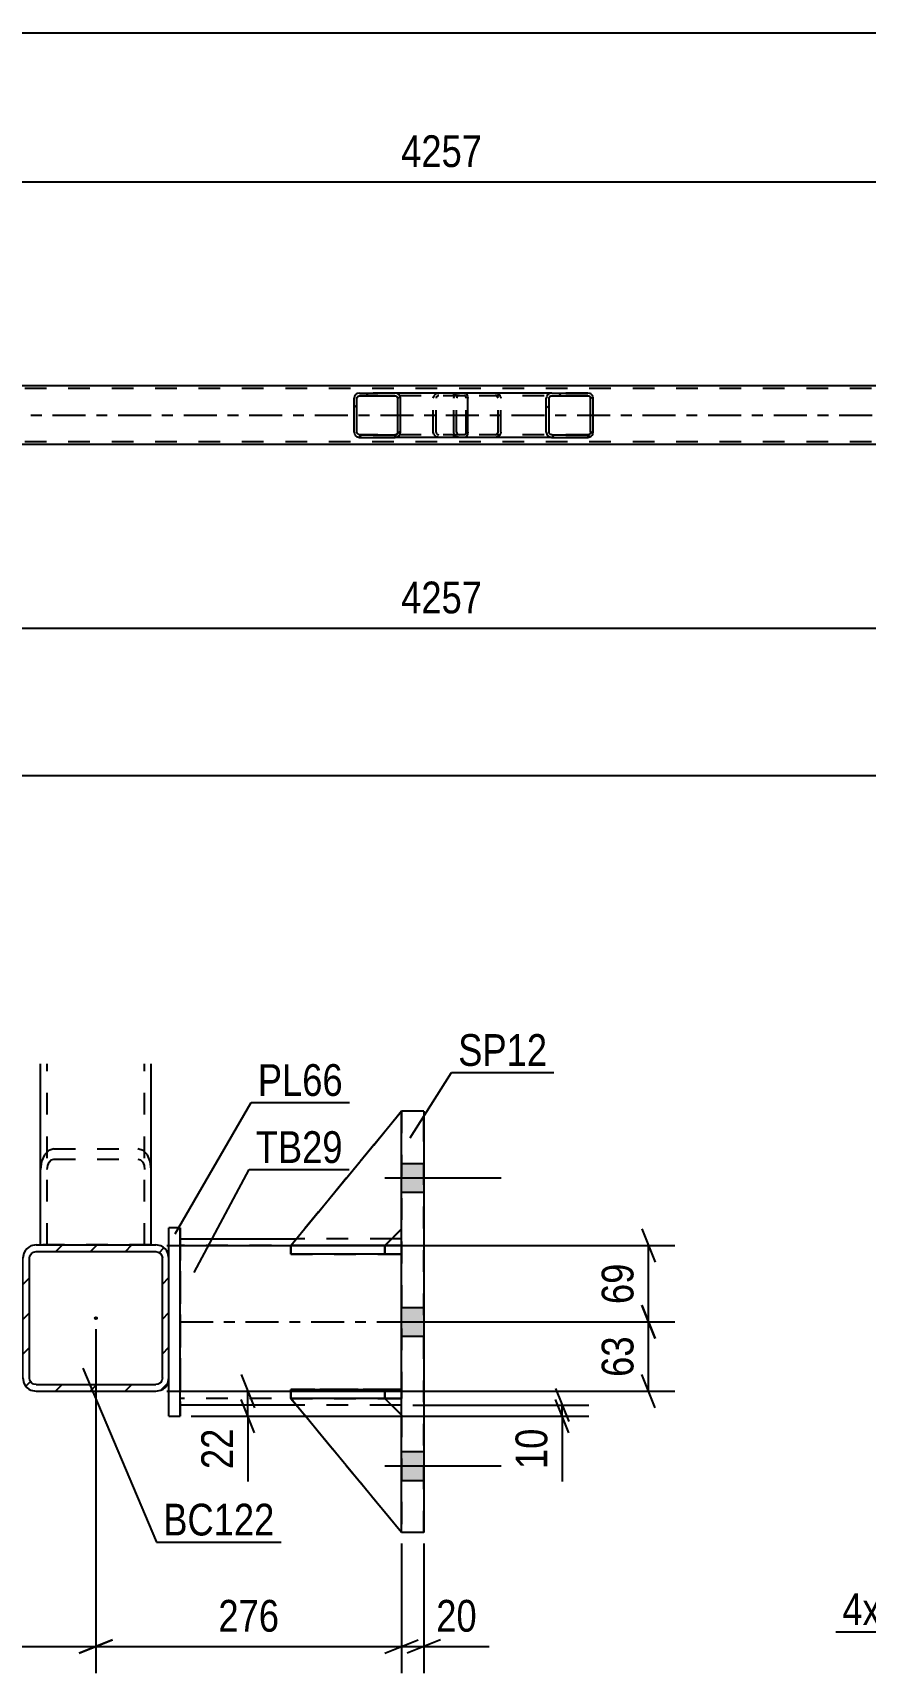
# Model space of a CAD drawing. Header units: millimetres. Extents: x 0 to 841, y 0 to 594.
# Drawn here: x 202.6 to 277.7, y 114.7 to 262.7 of the extents above; entities that cross this region are included whole.
import ezdxf

# ---------------------------------------------------------------- set-up
doc = ezdxf.new("R2010")
doc.units = ezdxf.units.MM
doc.linetypes.add('DXK_LINE_DOT2', pattern=[3.9198, 1.9599, -1.9599])
doc.linetypes.add('DXK_LINE_DOT3', pattern=[5.9187, 2.979, -0.9799, 0.9799, -0.9799])
doc.styles.add('Arial Narrow', font='ARIALN.TTF', dxfattribs={"height": 0.2})

# ---------------------------------------------------------------- blocks, each defined once
blk = doc.blocks.new('Part-247343161-26518 - 4010')
at = {"linetype": 'Continuous'}
h = blk.add_hatch(dxfattribs=at)
h.set_pattern_fill('', scale=0.7, style=0, pattern_type=0)
h.set_pattern_definition([(45, (253.1644, 229.9036), (-1.57154, 1.57154), [])])
h.paths.add_polyline_path([(253.2, 229.72), (253.16, 229.9), (253.05, 230.06), (252.89, 230.16), (252.69, 230.2), (249.46, 230.2), (249.26, 230.16), (249.1, 230.06), (248.99, 229.9), (248.95, 229.72), (248.95, 226.68), (248.99, 226.5), (249.1, 226.34), (249.26, 226.24), (249.46, 226.2), (252.69, 226.2), (252.89, 226.24), (253.05, 226.34), (253.16, 226.5), (253.2, 226.68)])
h.paths.add_polyline_path([(252.93, 226.59), (252.87, 226.51), (252.79, 226.46), (252.69, 226.44), (249.46, 226.44), (249.36, 226.46), (249.28, 226.51), (249.22, 226.59), (249.2, 226.68), (249.2, 229.72), (249.22, 229.81), (249.28, 229.89), (249.36, 229.94), (249.46, 229.96), (252.69, 229.96), (252.79, 229.94), (252.87, 229.89), (252.93, 229.81), (252.95, 229.72), (252.95, 226.68)])
at = {"color": 7, "linetype": 'DXK_LINE_DOT2'}
for p, q in [((240.6, 229.72), (240.64, 229.9)), ((240.6, 226.68), (240.6, 229.72)), ((240.87, 229.81), (240.85, 229.72)), ((240.85, 226.68), (240.85, 229.72)), ((240.93, 229.89), (240.87, 229.81)), ((240.91, 230.16), (241.11, 230.2)), ((241.01, 229.94), (240.93, 229.89)), ((241.11, 229.96), (241.01, 229.94)), ((241.59, 230.2), (241.11, 230.2)), ((252.69, 229.96), (241.11, 229.96)), ((244.34, 230.2), (244.54, 230.16)), ((244.44, 229.94), (244.34, 229.96)), ((244.52, 229.89), (244.44, 229.94)), ((244.58, 229.81), (244.52, 229.89)), ((244.6, 229.72), (244.58, 229.81)), ((244.6, 226.68), (244.6, 229.72)), ((244.82, 229.9), (244.85, 229.72)), ((244.85, 226.68), (244.85, 229.72)), ((252.69, 230.2), (249.46, 230.2)), ((240.64, 226.5), (240.6, 226.68)), ((240.85, 226.68), (240.87, 226.59)), ((240.87, 226.59), (240.93, 226.51)), ((240.93, 226.51), (241.01, 226.46)), ((241.01, 226.46), (241.11, 226.44)), ((244.34, 226.44), (244.44, 226.46)), ((244.44, 226.46), (244.52, 226.51)), ((244.52, 226.51), (244.58, 226.59)), ((244.58, 226.59), (244.6, 226.68)), ((244.85, 226.68), (244.82, 226.5)), ((241.11, 226.2), (240.91, 226.24)), ((252.69, 226.44), (241.11, 226.44)), ((241.59, 226.2), (241.11, 226.2)), ((244.54, 226.24), (244.34, 226.2)), ((252.69, 226.2), (249.46, 226.2))]:
    blk.add_line(p, q, dxfattribs=at)
at = {"color": 2, "linetype": 'Continuous'}
for p, q in [((249.46, 230.2), (241.59, 230.2)), ((248.99, 229.9), (248.95, 229.72)), ((248.95, 226.68), (248.95, 229.72)), ((249.2, 229.72), (249.22, 229.81)), ((249.2, 226.68), (249.2, 229.72)), ((249.22, 229.81), (249.28, 229.89)), ((249.46, 230.2), (249.26, 230.16)), ((249.28, 229.89), (249.36, 229.94)), ((249.36, 229.94), (249.46, 229.96)), ((249.46, 230.2), (252.69, 230.2)), ((249.46, 229.96), (252.69, 229.96)), ((252.89, 230.16), (252.69, 230.2)), ((252.69, 229.96), (252.79, 229.94)), ((252.79, 229.94), (252.87, 229.89)), ((252.87, 229.89), (252.93, 229.81)), ((252.93, 229.81), (252.95, 229.72)), ((252.95, 226.68), (252.95, 229.72)), ((253.2, 229.72), (253.16, 229.9)), ((253.2, 226.68), (253.2, 229.72)), ((248.95, 226.68), (248.99, 226.5)), ((249.22, 226.59), (249.2, 226.68)), ((249.28, 226.51), (249.22, 226.59)), ((249.36, 226.46), (249.28, 226.51)), ((249.46, 226.44), (249.36, 226.46)), ((252.79, 226.46), (252.69, 226.44)), ((252.87, 226.51), (252.79, 226.46)), ((252.93, 226.59), (252.87, 226.51)), ((252.95, 226.68), (252.93, 226.59)), ((253.16, 226.5), (253.2, 226.68)), ((249.46, 226.2), (241.59, 226.2)), ((249.26, 226.24), (249.46, 226.2)), ((249.46, 226.44), (252.69, 226.44)), ((249.46, 226.2), (252.69, 226.2)), ((252.69, 226.2), (252.89, 226.24))]:
    blk.add_line(p, q, dxfattribs=at)
at = {"color": 7, "linetype": 'DXK_LINE_DOT2'}
for centre, start, end in [((241.09, 229.7), 110.7583, 155.68), ((244.36, 229.7), 24.32, 69.2417), ((241.09, 226.7), 204.32, 249.2417), ((244.36, 226.7), 290.7583, 335.68)]:
    blk.add_arc(centre, 0.496, start, end, dxfattribs=at)
at = {"color": 2, "linetype": 'Continuous'}
for centre, start, end in [((249.44, 229.7), 110.7583, 155.68), ((252.71, 229.7), 24.32, 69.2417), ((249.44, 226.7), 204.32, 249.2417), ((252.71, 226.7), 290.7583, 335.68)]:
    blk.add_arc(centre, 0.496, start, end, dxfattribs=at)
blk = doc.blocks.new('Part-247343161-26525 - 4010')
at = {"linetype": 'Continuous'}
h = blk.add_hatch(dxfattribs=at)
h.set_pattern_fill('', scale=0.7, style=0, pattern_type=0)
h.set_pattern_definition([(45, (235.7536, 229.9036), (-1.57154, 1.57154), [])])
h.paths.add_polyline_path([(235.79, 229.72), (235.75, 229.9), (235.64, 230.06), (235.48, 230.16), (235.29, 230.2), (232.1, 230.2), (231.91, 230.16), (231.75, 230.06), (231.64, 229.9), (231.6, 229.72), (231.6, 226.68), (231.64, 226.5), (231.75, 226.34), (231.91, 226.24), (232.1, 226.2), (235.29, 226.2), (235.48, 226.24), (235.64, 226.34), (235.75, 226.5), (235.79, 226.68)])
h.paths.add_polyline_path([(235.52, 226.59), (235.47, 226.51), (235.39, 226.46), (235.29, 226.44), (232.1, 226.44), (232.01, 226.46), (231.93, 226.51), (231.87, 226.59), (231.85, 226.68), (231.85, 229.72), (231.87, 229.81), (231.93, 229.89), (232.01, 229.94), (232.1, 229.96), (235.29, 229.96), (235.39, 229.94), (235.47, 229.89), (235.52, 229.81), (235.54, 229.72), (235.54, 226.68)])
at = {"color": 2, "linetype": 'Continuous'}
for p, q in [((231.64, 229.9), (231.6, 229.72)), ((231.6, 226.68), (231.6, 229.72)), ((231.85, 229.72), (231.87, 229.81)), ((231.85, 226.68), (231.85, 229.72)), ((231.87, 229.81), (231.93, 229.89)), ((232.1, 230.2), (231.91, 230.16)), ((231.93, 229.89), (232.01, 229.94)), ((232.01, 229.94), (232.1, 229.96)), ((232.1, 230.2), (235.29, 230.2)), ((232.1, 229.96), (235.29, 229.96)), ((241.59, 230.2), (235.29, 230.2)), ((235.48, 230.16), (235.29, 230.2)), ((235.29, 229.96), (235.39, 229.94)), ((235.39, 229.94), (235.47, 229.89)), ((235.47, 229.89), (235.52, 229.81)), ((235.52, 229.81), (235.54, 229.72)), ((235.54, 226.68), (235.54, 229.72)), ((235.79, 229.72), (235.75, 229.9)), ((235.79, 226.68), (235.79, 229.72)), ((241.59, 230.2), (241.69, 230.16)), ((241.69, 230.16), (241.78, 230.06)), ((241.78, 230.06), (241.84, 229.9)), ((241.84, 229.9), (241.86, 229.72)), ((241.86, 226.68), (241.86, 229.72)), ((231.6, 226.68), (231.64, 226.5)), ((231.87, 226.59), (231.85, 226.68)), ((231.93, 226.51), (231.87, 226.59)), ((232.01, 226.46), (231.93, 226.51)), ((232.1, 226.44), (232.01, 226.46)), ((235.39, 226.46), (235.29, 226.44)), ((235.47, 226.51), (235.39, 226.46)), ((235.52, 226.59), (235.47, 226.51)), ((235.54, 226.68), (235.52, 226.59)), ((235.75, 226.5), (235.79, 226.68)), ((241.84, 226.5), (241.78, 226.34)), ((241.86, 226.68), (241.84, 226.5)), ((231.91, 226.24), (232.1, 226.2)), ((232.1, 226.44), (235.29, 226.44)), ((232.1, 226.2), (235.29, 226.2)), ((235.29, 226.2), (235.48, 226.24)), ((241.59, 226.2), (235.29, 226.2)), ((241.69, 226.24), (241.59, 226.2)), ((241.78, 226.34), (241.69, 226.24))]:
    blk.add_line(p, q, dxfattribs=at)
at = {"color": 7, "linetype": 'DXK_LINE_DOT2'}
for p, q in [((235.29, 230.2), (232.1, 230.2)), ((241.59, 229.96), (232.1, 229.96)), ((238.75, 229.72), (238.79, 229.9)), ((238.75, 226.68), (238.75, 229.72)), ((239.02, 229.81), (239, 229.72)), ((239, 226.68), (239, 229.72)), ((239.08, 229.89), (239.02, 229.81)), ((239.06, 230.16), (239.26, 230.2)), ((239.16, 229.94), (239.08, 229.89)), ((239.26, 229.96), (239.16, 229.94)), ((240.6, 229.96), (240.6, 230.2)), ((241.64, 229.94), (241.59, 229.96)), ((241.69, 229.89), (241.64, 229.94)), ((241.71, 229.81), (241.69, 229.89)), ((241.72, 229.72), (241.71, 229.81)), ((241.72, 226.68), (241.72, 229.72)), ((238.79, 226.5), (238.75, 226.68)), ((239, 226.68), (239.02, 226.59)), ((239.02, 226.59), (239.08, 226.51)), ((239.08, 226.51), (239.1, 226.5)), ((239.1, 226.5), (239.16, 226.46)), ((239.16, 226.46), (239.26, 226.44)), ((241.59, 226.44), (241.64, 226.46)), ((241.64, 226.46), (241.69, 226.51)), ((241.69, 226.51), (241.71, 226.59)), ((241.71, 226.59), (241.72, 226.68)), ((241.59, 226.44), (232.1, 226.44)), ((235.29, 226.2), (232.1, 226.2)), ((239.26, 226.2), (239.06, 226.24)), ((240.6, 226.2), (240.6, 226.44))]:
    blk.add_line(p, q, dxfattribs=at)
at = {"color": 2, "linetype": 'Continuous'}
for centre, start, end in [((232.09, 229.7), 111.1941, 156.1506), ((235.3, 229.7), 23.8494, 68.8059), ((232.09, 226.7), 203.8494, 248.8059), ((235.3, 226.7), 291.1941, 336.1506)]:
    blk.add_arc(centre, 0.492, start, end, dxfattribs=at)
at = {"color": 7, "linetype": 'DXK_LINE_DOT2'}
for centre, start, end in [((239.24, 229.7), 111.1941, 156.1506), ((239.24, 226.7), 203.8494, 248.8059)]:
    blk.add_arc(centre, 0.492, start, end, dxfattribs=at)
blk = doc.blocks.new('Part-247343161-26634 - 4010')
at = {"color": 7, "linetype": 'DXK_LINE_DOT2'}
for p, q in [((721.25, 230.6), (62.33, 230.6)), ((721.25, 225.8), (62.33, 225.8))]:
    blk.add_line(p, q, dxfattribs=at)
at = {"color": 2, "linetype": 'Continuous'}
for p, q in [((323.84, 230.84), (159.57, 230.84)), ((579.25, 225.56), (62.33, 225.56))]:
    blk.add_line(p, q, dxfattribs=at)
at = {"color": 7, "linetype": 'DXK_LINE_DOT3'}
blk.add_line((62.33, 228.2), (721.25, 228.2), dxfattribs=at)
blk = doc.blocks.new('Part-247343161-48254 - 48227')
at = {"color": 2, "linetype": 'Continuous'}
for p, q in [((225.89, 139.48), (225.89, 139.48)), ((234.39, 139.48), (225.89, 139.48)), ((235.89, 127.39), (225.89, 139.48)), ((234.39, 139.48), (234.39, 139.48)), ((234.39, 139.48), (235.89, 137.98))]:
    blk.add_line(p, q, dxfattribs=at)
at = {"color": 7, "linetype": 'DXK_LINE_DOT2'}
for p, q in [((225.89, 139.48), (234.39, 139.48)), ((235.89, 127.39), (225.89, 139.48)), ((234.39, 139.48), (235.89, 137.98)), ((235.89, 137.98), (235.89, 127.39))]:
    blk.add_line(p, q, dxfattribs=at)
blk = doc.blocks.new('Part-247343161-48230 - 48227')
at = {"color": 7, "linetype": 'DXK_LINE_DOT2'}
for p, q in [((203.29, 153.33), (203.29, 169.66)), ((203.89, 153.33), (203.89, 169.66)), ((212.69, 153.33), (212.69, 169.66)), ((213.29, 153.33), (213.29, 169.66)), ((203.64, 161.46), (203.38, 160.85)), ((204.03, 161.86), (203.64, 161.46)), ((204.49, 162), (204.03, 161.86)), ((204.49, 162), (212.09, 162)), ((212.55, 161.86), (212.09, 162)), ((212.94, 161.46), (212.55, 161.86)), ((213.2, 160.85), (212.94, 161.46)), ((203.38, 160.85), (203.29, 160.14)), ((203.89, 160.14), (203.94, 160.5)), ((203.94, 160.5), (204.07, 160.8)), ((204.07, 160.8), (204.26, 161)), ((204.26, 161), (204.49, 161.07)), ((204.49, 161.07), (212.09, 161.07)), ((212.09, 161.07), (212.32, 161)), ((212.32, 161), (212.52, 160.8)), ((212.52, 160.8), (212.65, 160.5)), ((212.65, 160.5), (212.69, 160.14)), ((213.29, 160.14), (213.2, 160.85)), ((203.29, 153.33), (213.29, 153.33))]:
    blk.add_line(p, q, dxfattribs=at)
blk = doc.blocks.new('Part-247343161-48231 - 48227')
at = {"color": 2, "linetype": 'Continuous'}
for p, q in [((203.29, 153.33), (203.29, 169.66)), ((213.29, 153.33), (213.29, 169.66))]:
    blk.add_line(p, q, dxfattribs=at)
at = {"color": 7, "linetype": 'DXK_LINE_DOT2'}
for p, q in [((203.89, 153.33), (203.89, 169.66)), ((212.69, 153.33), (212.69, 169.66)), ((213.29, 153.33), (203.29, 153.33))]:
    blk.add_line(p, q, dxfattribs=at)
blk = doc.blocks.new('Part-247343161-48249 - 48227')
at = {"color": 2, "linetype": 'Continuous'}
for p, q in [((215.89, 153.89), (226.39, 153.89)), ((235.89, 153.89), (235, 153.89)), ((226.38, 138.89), (215.89, 138.89)), ((235.89, 138.89), (234.98, 138.89))]:
    blk.add_line(p, q, dxfattribs=at)
at = {"color": 7, "linetype": 'DXK_LINE_DOT2'}
for p, q in [((215.89, 153.89), (215.89, 153.89)), ((215.89, 153.89), (215.89, 138.89)), ((215.89, 138.89), (215.89, 153.89)), ((215.89, 153.89), (215.89, 153.89)), ((215.89, 153.29), (215.89, 153.29)), ((235.89, 153.29), (215.89, 153.29)), ((235, 153.89), (226.39, 153.89)), ((235.89, 138.89), (235.89, 153.89)), ((235.89, 138.89), (235.89, 153.89)), ((215.89, 139.49), (215.89, 139.49)), ((235.89, 139.49), (215.89, 139.49)), ((215.89, 138.89), (215.89, 138.89)), ((215.89, 138.89), (215.89, 138.89)), ((234.98, 138.89), (226.38, 138.89))]:
    blk.add_line(p, q, dxfattribs=at)
at = {"color": 7, "linetype": 'DXK_LINE_DOT3'}
blk.add_line((215.89, 146.39), (235.89, 146.39), dxfattribs=at)
blk = doc.blocks.new('Part-247343161-48250 - 48227')
at = {"color": 2, "linetype": 'Continuous'}
for p, q in [((215.89, 154.89), (214.89, 154.89)), ((214.89, 152.14), (214.89, 154.89)), ((215.89, 137.89), (215.89, 154.89)), ((214.89, 137.89), (214.89, 141.32)), ((214.89, 137.89), (215.89, 137.89))]:
    blk.add_line(p, q, dxfattribs=at)
at = {"color": 7, "linetype": 'DXK_LINE_DOT2'}
for p, q in [((214.89, 137.89), (214.89, 154.89)), ((215.89, 154.89), (215.89, 137.89)), ((214.89, 141.32), (214.89, 152.14))]:
    blk.add_line(p, q, dxfattribs=at)
blk = doc.blocks.new('Part-247343161-48253 - 48227')
at = {"color": 7, "linetype": 'DXK_LINE_DOT2'}
for p, q in [((225.89, 139.48), (234.39, 139.48)), ((235.89, 127.39), (225.89, 139.48)), ((225.89, 139.48), (225.89, 139.48)), ((234.39, 139.48), (225.89, 139.48)), ((225.89, 139.48), (235.89, 127.39)), ((234.39, 139.48), (235.89, 137.98)), ((234.39, 139.48), (234.39, 139.48)), ((235.89, 137.98), (234.39, 139.48)), ((235.89, 137.98), (235.89, 127.39))]:
    blk.add_line(p, q, dxfattribs=at)
blk = doc.blocks.new('Part-247343161-48255 - 48227')
at = {"color": 7, "linetype": 'DXK_LINE_DOT2'}
for p, q in [((235.89, 165.39), (225.89, 153.28)), ((225.89, 153.28), (235.89, 165.39)), ((235.89, 154.78), (235.89, 165.39)), ((234.39, 153.28), (235.89, 154.78)), ((234.39, 153.28), (235.89, 154.78)), ((225.89, 153.28), (234.39, 153.28)), ((225.89, 153.28), (225.89, 153.28)), ((234.39, 153.28), (225.89, 153.28)), ((234.39, 153.28), (234.39, 153.28))]:
    blk.add_line(p, q, dxfattribs=at)
blk = doc.blocks.new('Part-247343161-48256 - 48227')
at = {"color": 2, "linetype": 'Continuous'}
for p, q in [((225.89, 153.28), (235.89, 165.39)), ((235.89, 165.39), (235.89, 165.39)), ((234.4, 153.29), (235.89, 154.78)), ((227.14, 153.28), (225.89, 153.28)), ((225.89, 153.28), (225.89, 153.28))]:
    blk.add_line(p, q, dxfattribs=at)
at = {"color": 7, "linetype": 'DXK_LINE_DOT2'}
for p, q in [((235.89, 165.39), (225.89, 153.28)), ((235.89, 165.39), (235.89, 165.39)), ((235.89, 154.78), (235.89, 165.39)), ((234.39, 153.28), (235.89, 154.78)), ((234.39, 153.28), (225.89, 153.28)), ((234.39, 153.28), (227.14, 153.28)), ((234.39, 153.28), (234.4, 153.29)), ((234.39, 153.28), (234.39, 153.28))]:
    blk.add_line(p, q, dxfattribs=at)
blk = doc.blocks.new('Part-247343161-48257 - 48227')
at = {"color": 7, "linetype": 'DXK_LINE_DOT2'}
for p, q in [((225.89, 139.49), (225.89, 140.29)), ((225.89, 140.29), (234.39, 140.29)), ((235.89, 140.29), (225.89, 140.29)), ((234.39, 139.49), (225.89, 139.49)), ((225.89, 139.49), (235.89, 139.49)), ((234.39, 139.49), (234.39, 140.29)), ((234.39, 140.29), (235.89, 140.29)), ((235.89, 139.49), (234.39, 139.49)), ((235.89, 139.49), (235.89, 140.29)), ((235.89, 139.49), (235.89, 140.29)), ((235.89, 140.29), (235.89, 140.29)), ((235.89, 139.49), (235.89, 139.49))]:
    blk.add_line(p, q, dxfattribs=at)
blk = doc.blocks.new('Part-247343161-48258 - 48227')
at = {"color": 7, "linetype": 'DXK_LINE_DOT2'}
for p, q in [((225.89, 152.49), (225.89, 153.29)), ((225.89, 153.29), (234.39, 153.29)), ((235.89, 153.29), (225.89, 153.29)), ((234.39, 152.49), (225.89, 152.49)), ((225.89, 152.49), (235.89, 152.49)), ((234.39, 152.49), (234.39, 153.29)), ((234.39, 153.29), (235.89, 153.29)), ((235.89, 152.49), (234.39, 152.49)), ((235.89, 152.49), (235.89, 153.29)), ((235.89, 152.49), (235.89, 153.29)), ((235.89, 153.29), (235.89, 153.29)), ((235.89, 152.49), (235.89, 152.49))]:
    blk.add_line(p, q, dxfattribs=at)
blk = doc.blocks.new('Part-247343161-48259 - 48227')
at = {"color": 2, "linetype": 'Continuous'}
for p, q in [((225.89, 140.29), (235.89, 140.29)), ((225.89, 140.29), (225.89, 139.49)), ((235.89, 139.49), (225.89, 139.49)), ((235.89, 140.29), (235.89, 140.29)), ((235.89, 140.29), (235.89, 139.49)), ((235.89, 139.49), (235.89, 139.49))]:
    blk.add_line(p, q, dxfattribs=at)
at = {"color": 7, "linetype": 'DXK_LINE_DOT2'}
for p, q in [((234.39, 140.29), (225.89, 140.29)), ((225.89, 139.49), (234.39, 139.49)), ((235.89, 140.29), (234.39, 140.29)), ((234.39, 140.29), (234.39, 139.49)), ((234.39, 139.49), (235.89, 139.49)), ((235.89, 140.29), (235.89, 139.49))]:
    blk.add_line(p, q, dxfattribs=at)
blk = doc.blocks.new('Part-247343161-48260 - 48227')
at = {"color": 2, "linetype": 'Continuous'}
for p, q in [((225.9, 153.29), (225.89, 153.29)), ((225.89, 153.29), (225.89, 152.49)), ((235.89, 152.49), (225.89, 152.49)), ((235.89, 153.29), (227.14, 153.29)), ((235.89, 153.29), (235.89, 153.29)), ((235.89, 153.29), (235.89, 152.49)), ((235.89, 152.49), (235.89, 152.49))]:
    blk.add_line(p, q, dxfattribs=at)
at = {"color": 7, "linetype": 'DXK_LINE_DOT2'}
for p, q in [((225.89, 152.49), (234.39, 152.49)), ((227.14, 153.29), (225.9, 153.29)), ((234.39, 153.29), (225.9, 153.29)), ((234.39, 153.29), (235.89, 153.29)), ((234.39, 153.29), (234.39, 152.49)), ((234.39, 152.49), (235.89, 152.49)), ((235.89, 153.29), (235.89, 152.49))]:
    blk.add_line(p, q, dxfattribs=at)
blk = doc.blocks.new('Part-247343161-48270 - 48227')
at = {"color": 2, "linetype": 'Continuous'}
for p, q in [((237.89, 165.39), (235.89, 165.39)), ((235.89, 127.39), (235.89, 165.39)), ((237.89, 165.39), (237.89, 127.39)), ((237.89, 127.39), (235.89, 127.39))]:
    blk.add_line(p, q, dxfattribs=at)
at = {"color": 7, "linetype": 'DXK_LINE_DOT2'}
for p, q in [((235.89, 165.39), (235.89, 127.39)), ((237.89, 127.39), (237.89, 165.39))]:
    blk.add_line(p, q, dxfattribs=at)
blk = doc.blocks.new('Part-247343161-48348 - 48227')
at = {"linetype": 'Continuous'}
h = blk.add_hatch(dxfattribs=at)
h.set_pattern_fill('', scale=0.7, style=0, pattern_type=0)
h.set_pattern_definition([(45, (214.1521, 140.2181), (-1.57154, 1.57154), [])])
h.paths.add_polyline_path([(213.69, 140.13), (214.15, 140.22), (214.54, 140.48), (214.8, 140.87), (214.89, 141.33), (214.89, 152.13), (214.8, 152.59), (214.54, 152.98), (214.15, 153.24), (213.69, 153.33), (202.89, 153.33), (202.43, 153.24), (202.04, 152.98), (201.78, 152.59), (201.69, 152.13), (201.69, 141.33), (201.78, 140.87), (202.04, 140.48), (202.43, 140.22), (202.89, 140.13)])
h.paths.add_polyline_path([(202.89, 140.73), (202.66, 140.77), (202.47, 140.9), (202.34, 141.1), (202.29, 141.33), (202.29, 152.13), (202.34, 152.36), (202.47, 152.55), (202.66, 152.68), (202.89, 152.73), (213.69, 152.73), (213.92, 152.68), (214.12, 152.55), (214.25, 152.36), (214.29, 152.13), (214.29, 141.33), (214.25, 141.1), (214.12, 140.9), (213.92, 140.77), (213.69, 140.73)])
blk.add_hatch(color=30, dxfattribs=at).paths.add_polyline_path([(208.29, 146.63, -1), (208.29, 146.83, -1)])
at = {"color": 2, "linetype": 'Continuous'}
for p, q in [((201.78, 152.59), (201.69, 152.13)), ((202.34, 152.36), (202.47, 152.55)), ((202.89, 153.33), (202.43, 153.24)), ((202.47, 152.55), (202.66, 152.68)), ((202.66, 152.68), (202.89, 152.73)), ((202.89, 153.33), (213.69, 153.33)), ((202.89, 152.73), (213.69, 152.73)), ((214.15, 153.24), (213.69, 153.33)), ((213.69, 152.73), (213.92, 152.68)), ((213.92, 152.68), (214.12, 152.55)), ((214.12, 152.55), (214.25, 152.36)), ((214.89, 152.13), (214.8, 152.59)), ((201.69, 141.33), (201.69, 152.13)), ((202.29, 152.13), (202.34, 152.36)), ((202.29, 141.33), (202.29, 152.13)), ((214.25, 152.36), (214.29, 152.13)), ((214.29, 141.33), (214.29, 152.13)), ((214.89, 141.33), (214.89, 152.13)), ((201.69, 141.33), (201.78, 140.87)), ((202.34, 141.1), (202.29, 141.33)), ((202.47, 140.9), (202.34, 141.1)), ((202.66, 140.77), (202.47, 140.9)), ((202.89, 140.73), (202.66, 140.77)), ((202.89, 140.73), (213.69, 140.73)), ((213.92, 140.77), (213.69, 140.73)), ((214.12, 140.9), (213.92, 140.77)), ((214.25, 141.1), (214.12, 140.9)), ((214.29, 141.33), (214.25, 141.1)), ((214.8, 140.87), (214.89, 141.33)), ((202.43, 140.22), (202.89, 140.13)), ((202.89, 140.13), (213.69, 140.13)), ((213.69, 140.13), (214.15, 140.22))]:
    blk.add_line(p, q, dxfattribs=at)
at = {"color": 7, "linetype": 'DXK_LINE_DOT3'}
blk.add_line((208.29, 146.73), (208.29, 146.73), dxfattribs=at)
at = {"color": 30, "linetype": 'DXK_LINE_DOT3'}
blk.add_line((208.29, 146.73), (208.29, 146.73), dxfattribs=at)
at = {"color": 30, "linetype": 'Continuous'}
blk.add_circle((208.29, 146.73), 0.1, dxfattribs=at)
at = {"color": 2, "linetype": 'Continuous'}
for centre, start, end in [((202.89, 152.13), 112.5, 157.5), ((213.69, 152.13), 22.5, 67.5), ((202.89, 141.33), 202.5, 247.5), ((213.69, 141.33), 292.5, 337.5)]:
    blk.add_arc(centre, 1.2, start, end, dxfattribs=at)
blk = doc.blocks.new('Bolt-247343161-48356 - 48227')
at = {"linetype": 'Continuous'}
for points in [[(237.89, 158.09), (237.89, 160.69), (235.89, 160.69), (235.89, 158.09)], [(237.89, 158.09), (237.89, 160.69), (235.89, 160.69), (235.89, 158.09)], [(237.89, 158.09), (237.89, 160.69), (235.89, 160.69), (235.89, 158.09)], [(237.89, 145.09), (237.89, 147.69), (235.89, 147.69), (235.89, 145.09)], [(237.89, 145.09), (237.89, 147.69), (235.89, 147.69), (235.89, 145.09)], [(237.89, 132.09), (237.89, 134.69), (235.89, 134.69), (235.89, 132.09)], [(237.89, 132.09), (237.89, 134.69), (235.89, 134.69), (235.89, 132.09)], [(237.89, 132.09), (237.89, 134.69), (235.89, 134.69), (235.89, 132.09)]]:
    blk.add_hatch(color=1, dxfattribs=at).paths.add_polyline_path(points)
at = {"color": 1, "linetype": 'Continuous'}
for p, q in [((235.89, 160.69), (237.89, 160.69)), ((235.89, 160.69), (237.89, 160.69)), ((235.89, 160.69), (237.89, 160.69)), ((234.39, 159.39), (244.89, 159.39)), ((234.39, 159.39), (244.89, 159.39)), ((234.39, 159.39), (244.89, 159.39)), ((235.89, 158.09), (237.89, 158.09)), ((235.89, 158.09), (237.89, 158.09)), ((235.89, 158.09), (237.89, 158.09)), ((235.89, 147.69), (237.89, 147.69)), ((235.89, 147.69), (237.89, 147.69)), ((234.39, 146.39), (244.89, 146.39)), ((234.39, 146.39), (244.89, 146.39)), ((235.89, 145.09), (237.89, 145.09)), ((235.89, 145.09), (237.89, 145.09)), ((234.39, 133.39), (244.89, 133.39)), ((234.39, 133.39), (244.89, 133.39)), ((234.39, 133.39), (244.89, 133.39)), ((235.89, 134.69), (237.89, 134.69)), ((235.89, 134.69), (237.89, 134.69)), ((235.89, 134.69), (237.89, 134.69)), ((235.89, 132.09), (237.89, 132.09)), ((235.89, 132.09), (237.89, 132.09)), ((235.89, 132.09), (237.89, 132.09))]:
    blk.add_line(p, q, dxfattribs=at)
blk = doc.blocks.new('StraightDimension-247343161-47045 - 4010')
at = {"color": 7, "linetype": 'Continuous'}
for p, q in [((154.37, 240.24), (154.37, 257.85)), ((324.64, 240.24), (324.64, 257.85)), ((155.87, 249.84), (152.87, 248.64)), ((154.37, 249.24), (324.64, 249.24)), ((323.14, 248.64), (326.14, 249.84))]:
    blk.add_line(p, q, dxfattribs=at)
at = {"color": 0}
blk.add_wipeout([(243.76, 249.99), (243.76, 254.19), (235.25, 254.19), (235.25, 249.99)], dxfattribs=at)
at = {"color": 3, "style": 'Arial Narrow'}
blk.add_text('4257', height=2.863, dxfattribs=at).set_placement((235.85, 250.59))
at = {"color": 0, "linetype": 'Continuous'}
blk.add_wipeout([(324.04, 258.45), (319.84, 258.45), (319.84, 249.94), (324.04, 249.94)], dxfattribs=at)
at = {"color": 3, "linetype": 'Continuous', "style": 'Arial Narrow'}
blk.add_text('8043', height=2.863, rotation=90.0002, dxfattribs=at).set_placement((323.44, 250.54))
blk = doc.blocks.new('StraightDimension-247343161-47068 - 4010')
at = {"color": 7, "linetype": 'Continuous'}
for p, q in [((154.37, 216.16), (154.37, 200.36)), ((324.64, 216.16), (324.64, 200.36)), ((155.87, 209.57), (152.87, 208.37)), ((154.37, 208.97), (324.64, 208.97)), ((323.14, 208.37), (326.14, 209.57))]:
    blk.add_line(p, q, dxfattribs=at)
at = {"color": 0}
blk.add_wipeout([(243.76, 209.72), (243.76, 213.92), (235.25, 213.92), (235.25, 209.72)], dxfattribs=at)
at = {"color": 3, "style": 'Arial Narrow'}
blk.add_text('4257', height=2.863, dxfattribs=at).set_placement((235.85, 210.32))
at = {"color": 0, "linetype": 'Continuous'}
blk.add_wipeout([(324.04, 208.27), (319.84, 208.27), (319.84, 199.76), (324.04, 199.76)], dxfattribs=at)
at = {"color": 3, "linetype": 'Continuous', "style": 'Arial Narrow'}
blk.add_text('8043', height=2.863, rotation=90.0002, dxfattribs=at).set_placement((323.44, 200.36))
blk = doc.blocks.new('StraightDimension-247343161-47090 - 4010')
at = {"color": 7, "linetype": 'Continuous'}
blk.add_line((53.71, 262.7), (729.87, 262.7), dxfattribs=at)
blk = doc.blocks.new('StraightDimension-247343161-47120 - 4010')
at = {"color": 7, "linetype": 'Continuous'}
blk.add_line((53.07, 195.7), (730.51, 195.7), dxfattribs=at)
blk = doc.blocks.new('StraightDimension-247343161-50725 - 48227')
at = {"color": 7, "linetype": 'Continuous'}
for p, q in [((235.89, 126.39), (235.89, 114.69)), ((237.89, 126.39), (237.89, 114.69)), ((234.39, 116.49), (237.39, 117.69)), ((235.89, 117.09), (237.89, 117.09)), ((239.39, 117.69), (236.39, 116.49)), ((237.89, 117.09), (243.8, 117.09)), ((237.89, 117.09), (243.8, 117.09))]:
    blk.add_line(p, q, dxfattribs=at)
at = {"color": 0}
blk.add_wipeout([(243.27, 117.84), (243.27, 122.04), (238.42, 122.04), (238.42, 117.84)], dxfattribs=at)
at = {"color": 3, "style": 'Arial Narrow'}
blk.add_text('20', height=2.863, dxfattribs=at).set_placement((239.02, 118.44))
blk = doc.blocks.new('StraightDimension-247343161-49600 - 48227')
at = {"color": 7, "linetype": 'Continuous'}
for p, q in [((249.79, 140.39), (250.99, 137.39)), ((250.99, 136.39), (249.79, 139.39)), ((216.89, 137.89), (252.79, 137.89)), ((236.89, 138.89), (252.79, 138.89)), ((250.39, 137.89), (250.39, 138.89)), ((250.39, 137.89), (250.39, 131.98)), ((250.39, 137.89), (250.39, 131.98))]:
    blk.add_line(p, q, dxfattribs=at)
at = {"color": 0}
blk.add_wipeout([(249.64, 137.36), (245.44, 137.36), (245.44, 132.51), (249.64, 132.51)], dxfattribs=at)
at = {"color": 3, "style": 'Arial Narrow'}
blk.add_text('10', height=2.863, rotation=90.0002, dxfattribs=at).set_placement((249.04, 133.11))
blk = doc.blocks.new('StraightDimension-247343161-49580 - 48227')
at = {"color": 7, "linetype": 'Continuous'}
for p, q in [((221.42, 141.63), (222.62, 138.63)), ((214.69, 140.13), (224.42, 140.13)), ((222.62, 136.39), (221.42, 139.39)), ((222.02, 137.89), (222.02, 140.13)), ((216.89, 137.89), (224.42, 137.89)), ((222.02, 137.89), (222.02, 131.98)), ((222.02, 137.89), (222.02, 131.98))]:
    blk.add_line(p, q, dxfattribs=at)
at = {"color": 0}
blk.add_wipeout([(221.27, 137.36), (217.07, 137.36), (217.07, 132.51), (221.27, 132.51)], dxfattribs=at)
at = {"color": 3, "style": 'Arial Narrow'}
blk.add_text('22', height=2.863, rotation=90.0002, dxfattribs=at).set_placement((220.67, 133.11))
blk = doc.blocks.new('StraightDimension-247343161-50727 - 48227')
at = {"color": 7, "linetype": 'Continuous'}
for p, q in [((208.29, 145.73), (208.29, 114.69)), ((180.69, 126.39), (180.69, 114.69)), ((182.19, 117.69), (179.19, 116.49)), ((180.69, 117.09), (208.29, 117.09)), ((206.79, 116.49), (209.79, 117.69))]:
    blk.add_line(p, q, dxfattribs=at)
at = {"color": 0}
blk.add_wipeout([(197.83, 117.84), (197.83, 122.04), (191.15, 122.04), (191.15, 117.84)], dxfattribs=at)
at = {"color": 3, "style": 'Arial Narrow'}
blk.add_text('276', height=2.863, dxfattribs=at).set_placement((191.75, 118.44))
blk = doc.blocks.new('StraightDimension-247343161-49547 - 48227')
at = {"color": 7, "linetype": 'Continuous'}
for p, q in [((257.57, 154.78), (258.77, 151.78)), ((214.69, 153.28), (260.57, 153.28)), ((258.17, 146.39), (258.17, 153.28)), ((258.77, 144.89), (257.57, 147.89)), ((243.39, 146.39), (260.57, 146.39))]:
    blk.add_line(p, q, dxfattribs=at)
at = {"color": 0}
blk.add_wipeout([(257.42, 152.26), (253.22, 152.26), (253.22, 147.4), (257.42, 147.4)], dxfattribs=at)
at = {"color": 3, "style": 'Arial Narrow'}
blk.add_text('69', height=2.863, rotation=90.0002, dxfattribs=at).set_placement((256.82, 148))
blk = doc.blocks.new('StraightDimension-247343161-49548 - 48227')
at = {"color": 7, "linetype": 'Continuous'}
for p, q in [((257.57, 147.89), (258.77, 144.89)), ((243.39, 146.39), (260.57, 146.39)), ((258.17, 140.13), (258.17, 146.39)), ((258.77, 138.63), (257.57, 141.63)), ((214.69, 140.13), (260.57, 140.13))]:
    blk.add_line(p, q, dxfattribs=at)
at = {"color": 0}
blk.add_wipeout([(257.42, 145.68), (253.22, 145.68), (253.22, 140.83), (257.42, 140.83)], dxfattribs=at)
at = {"color": 3, "style": 'Arial Narrow'}
blk.add_text('63', height=2.863, rotation=90.0002, dxfattribs=at).set_placement((256.82, 141.43))
blk = doc.blocks.new('StraightDimension-247343161-50726 - 48227')
at = {"color": 7, "linetype": 'Continuous'}
for p, q in [((208.29, 145.73), (208.29, 114.69)), ((235.89, 126.39), (235.89, 114.69)), ((209.79, 117.69), (206.79, 116.49)), ((208.29, 117.09), (235.89, 117.09)), ((234.39, 116.49), (237.39, 117.69))]:
    blk.add_line(p, q, dxfattribs=at)
at = {"color": 0}
blk.add_wipeout([(225.43, 117.84), (225.43, 122.04), (218.75, 122.04), (218.75, 117.84)], dxfattribs=at)
at = {"color": 3, "style": 'Arial Narrow'}
blk.add_text('276', height=2.863, dxfattribs=at).set_placement((219.35, 118.44))
blk = doc.blocks.new('Mark-247343161-49608 - 48227')
at = {"color": 0}
blk.add_wipeout([(230.57, 160.73), (230.57, 163.73), (222.72, 163.73), (222.72, 160.73)], dxfattribs=at)
blk.add_wipeout([(230.57, 160.73), (230.57, 163.73), (222.72, 163.73), (222.72, 160.73)], dxfattribs=at)
at = {"color": 30, "linetype": 'Continuous'}
for p, q in [((217.16, 150.86), (222.12, 160.13)), ((222.12, 160.13), (231.17, 160.13))]:
    blk.add_line(p, q, dxfattribs=at)
at = {"color": 3, "style": 'Arial Narrow'}
blk.add_text('TB29', height=2.863, dxfattribs=at).set_placement((222.72, 160.73))
blk = doc.blocks.new('Mark-247343161-49611 - 48227')
at = {"color": 0}
blk.add_wipeout([(230.58, 166.78), (230.58, 169.78), (222.91, 169.78), (222.91, 166.78)], dxfattribs=at)
blk.add_wipeout([(230.58, 166.78), (230.58, 169.78), (222.91, 169.78), (222.91, 166.78)], dxfattribs=at)
at = {"color": 30, "linetype": 'Continuous'}
for p, q in [((215.45, 154.35), (222.31, 166.18)), ((222.31, 166.18), (231.18, 166.18))]:
    blk.add_line(p, q, dxfattribs=at)
at = {"color": 3, "style": 'Arial Narrow'}
blk.add_text('PL66', height=2.863, dxfattribs=at).set_placement((222.91, 166.78))
blk = doc.blocks.new('Mark-247343161-49623 - 48227')
at = {"color": 0}
blk.add_wipeout([(249.04, 169.49), (249.04, 172.49), (241, 172.49), (241, 169.49)], dxfattribs=at)
blk.add_wipeout([(249.04, 169.49), (249.04, 172.49), (241, 172.49), (241, 169.49)], dxfattribs=at)
at = {"color": 30, "linetype": 'Continuous'}
for p, q in [((236.67, 163.01), (240.4, 168.89)), ((240.4, 168.89), (249.64, 168.89))]:
    blk.add_line(p, q, dxfattribs=at)
at = {"color": 3, "style": 'Arial Narrow'}
blk.add_text('SP12', height=2.863, dxfattribs=at).set_placement((241, 169.49))
blk = doc.blocks.new('Mark-247343161-49626 - 48227')
at = {"color": 0}
blk.add_wipeout([(224.42, 127.12), (224.42, 130.12), (214.37, 130.12), (214.37, 127.12)], dxfattribs=at)
blk.add_wipeout([(224.42, 127.12), (224.42, 130.12), (214.37, 130.12), (214.37, 127.12)], dxfattribs=at)
at = {"color": 30, "linetype": 'Continuous'}
for p, q in [((207.11, 142.21), (213.77, 126.52)), ((213.77, 126.52), (225.02, 126.52))]:
    blk.add_line(p, q, dxfattribs=at)
at = {"color": 3, "style": 'Arial Narrow'}
blk.add_text('BC122', height=2.863, dxfattribs=at).set_placement((214.37, 127.12))
blk = doc.blocks.new('MarkSet-247343161-49839 - 48609')
at = {"color": 0}
for points in [[(279.15, 119.03), (279.15, 122.03), (275.68, 122.03), (275.68, 119.03)], [(287.91, 119.03), (287.91, 122.03), (280.05, 122.03), (280.05, 119.03)], [(293.37, 119.03), (293.37, 122.03), (288.81, 122.03), (288.81, 119.03)]]:
    blk.add_wipeout(points, dxfattribs=at)
for points in [[(279.15, 119.03), (279.15, 122.03), (275.68, 122.03), (275.68, 119.03)], [(287.91, 119.03), (287.91, 122.03), (280.05, 122.03), (280.05, 119.03)], [(293.37, 119.03), (293.37, 122.03), (288.81, 122.03), (288.81, 119.03)]]:
    blk.add_wipeout(points, dxfattribs=at)
at = {"color": 30, "linetype": 'Continuous'}
for p in [(299.52, 137.48), (275.08, 118.43)]:
    blk.add_line(p, (293.97, 118.43), dxfattribs=at)
at = {"color": 3, "style": 'Arial Narrow'}
for s, p in [('4x', (275.68, 119.03)), ('ST16', (280.05, 119.03)), ('NS', (288.81, 119.03))]:
    blk.add_text(s, height=2.863, dxfattribs=at).set_placement(p)

msp = doc.modelspace()

# ---------------------------------------------------------------- block references
for name in ['StraightDimension-247343161-47045 - 4010', 'Part-247343161-26634 - 4010', 'Part-247343161-26525 - 4010', 'Part-247343161-26518 - 4010', 'StraightDimension-247343161-47068 - 4010', 'Part-247343161-48230 - 48227', 'Part-247343161-48231 - 48227', 'Part-247343161-48255 - 48227', 'Part-247343161-48256 - 48227', 'Part-247343161-48270 - 48227', 'Bolt-247343161-48356 - 48227', 'Part-247343161-48250 - 48227', 'Part-247343161-48348 - 48227', 'Part-247343161-48249 - 48227', 'Part-247343161-48258 - 48227', 'Part-247343161-48260 - 48227', 'Part-247343161-48257 - 48227', 'Part-247343161-48259 - 48227', 'Part-247343161-48254 - 48227', 'Part-247343161-48253 - 48227', 'MarkSet-247343161-49839 - 48609', 'StraightDimension-247343161-50725 - 48227']:
    msp.add_blockref(name, (0, 0))

# ---------------------------------------------------------------- next in the draw order: block references
for name in ['StraightDimension-247343161-47090 - 4010', 'StraightDimension-247343161-47120 - 4010', 'Mark-247343161-49623 - 48227', 'StraightDimension-247343161-49547 - 48227', 'StraightDimension-247343161-50727 - 48227', 'StraightDimension-247343161-49600 - 48227']:
    msp.add_blockref(name, (0, 0))

# ---------------------------------------------------------------- next in the draw order: block references
for name in ['Mark-247343161-49608 - 48227', 'StraightDimension-247343161-49580 - 48227']:
    msp.add_blockref(name, (0, 0))

# ---------------------------------------------------------------- next in the draw order: block references
for name in ['Mark-247343161-49611 - 48227', 'StraightDimension-247343161-49548 - 48227']:
    msp.add_blockref(name, (0, 0))

# ---------------------------------------------------------------- next in the draw order: block references
msp.add_blockref('StraightDimension-247343161-50726 - 48227', (0, 0))

# ---------------------------------------------------------------- next in the draw order: block references
msp.add_blockref('Mark-247343161-49626 - 48227', (0, 0))

doc.saveas('drawing.dxf')
